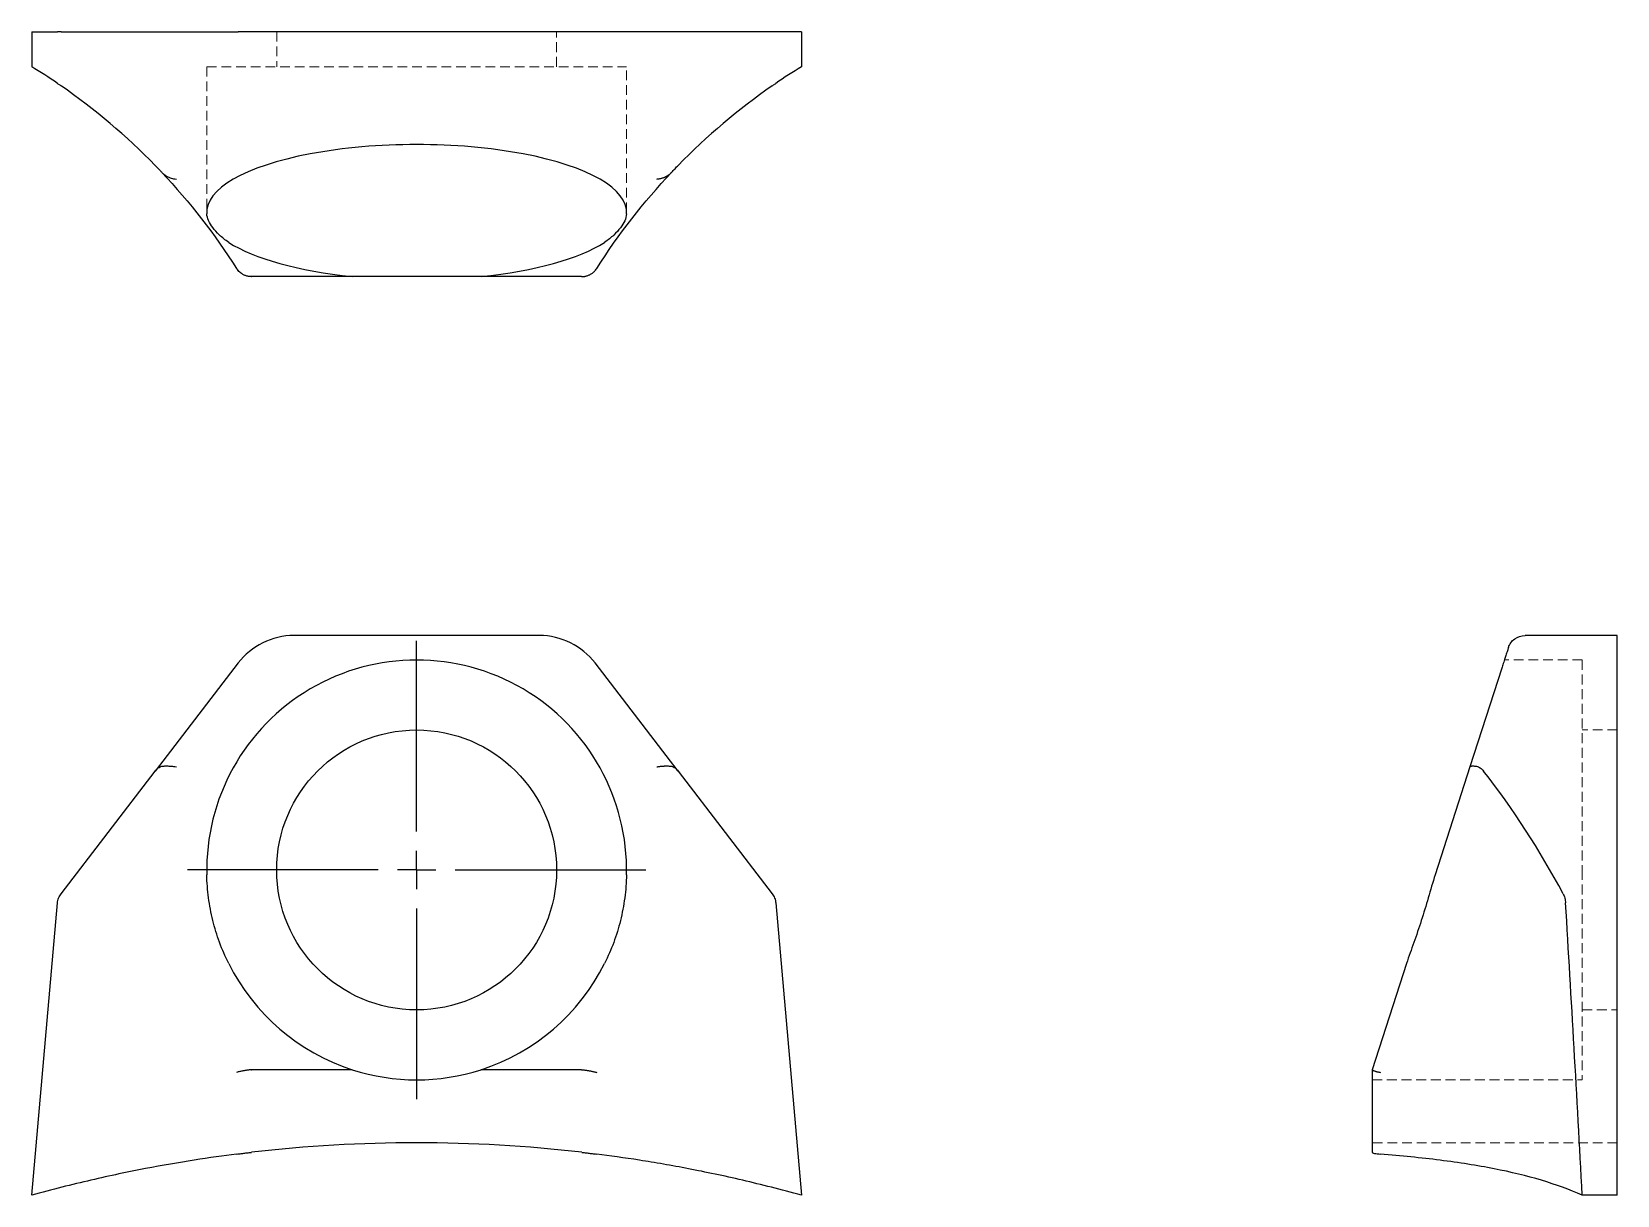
# Model space of a CAD drawing. Header units: millimetres. Extents: x 33 to 239, y 23 to 174.
import ezdxf

# ---------------------------------------------------------------- set-up
doc = ezdxf.new("R2010")
doc.units = ezdxf.units.MM
doc.linetypes.add('HIDDEN', pattern=[1.905, 1.27, -0.635])
doc.layers.add('10', color=7, linetype='Continuous')

# ---------------------------------------------------------------- blocks, each defined once
blk = doc.blocks.new('SW_CENTERMARKSYMBOL_0')
at = {"layer": '10', "color": 0}
for p, q in [((0, 5), (0, 29.77)), ((0, 0), (0, 2.5)), ((-5, 0), (-29.77, 0)), ((0, 0), (-2.5, 0)), ((0, 0), (0, -2.5)), ((0, 0), (2.5, 0)), ((5, 0), (29.77, 0)), ((0, -5), (0, -29.77))]:
    blk.add_line(p, q, dxfattribs=at)

msp = doc.modelspace()

# ---------------------------------------------------------------- linework, layer by layer
at = {"color": 7, "linetype": 'Continuous', "lineweight": 25}
for p, q in [((33, 173.96), (33, 169.41)), ((33, 173.96), (36.35, 173.96)), ((36.81, 173.96), (36.35, 173.96)), ((36.81, 173.96), (59.82, 173.96)), ((67.03, 173.96), (59.82, 173.96)), ((98.97, 173.96), (67.03, 173.96)), ((106.18, 173.96), (98.97, 173.96)), ((129.19, 173.96), (106.18, 173.96)), ((129.65, 173.96), (129.19, 173.96)), ((133, 173.96), (129.65, 173.96)), ((133, 173.96), (133, 169.41)), ((74.64, 142.14), (61.6, 142.14)), ((91.36, 142.14), (74.64, 142.14)), ((104.4, 142.14), (91.36, 142.14)), ((98.97, 95.52), (67.03, 95.52)), ((238.96, 95.52), (226.98, 95.52)), ((238.96, 91.96), (238.96, 95.52)), ((59.82, 91.96), (49.03, 77.89)), ((116.97, 77.89), (106.18, 91.96)), ((223.95, 91.27), (219.82, 78.45)), ((238.96, 61.95), (238.96, 91.96)), ((219.82, 78.45), (215.3, 64.43)), ((36.81, 61.95), (49.03, 77.89)), ((116.97, 77.89), (129.19, 61.95)), ((238.96, 60.77), (238.96, 61.95)), ((33, 22.79), (36.35, 60.77)), ((129.65, 60.77), (133, 22.79)), ((238.96, 22.79), (238.96, 60.77)), ((211.59, 52.91), (207.14, 39.1)), ((74.64, 39.1), (61.6, 39.1)), ((104.4, 39.1), (91.36, 39.1)), ((207.14, 39.1), (207.14, 28.37)), ((238.96, 22.79), (234.41, 22.79))]:
    msp.add_line(p, q, dxfattribs=at)
at = {"color": 7, "linetype": 'HIDDEN', "lineweight": 18}
for p, q in [((64.82, 173.96), (64.82, 169.41)), ((101.18, 169.41), (101.18, 173.96)), ((55.73, 169.41), (110.27, 169.41)), ((55.73, 169.41), (55.73, 150.51)), ((110.27, 150.51), (110.27, 169.41)), ((234.41, 92.34), (224.3, 92.34)), ((234.41, 92.34), (234.41, 65.06)), ((238.96, 83.24), (234.41, 83.24)), ((234.41, 65.06), (234.41, 37.79)), ((234.41, 46.88), (238.96, 46.88)), ((207.14, 37.79), (234.41, 37.79)), ((238.96, 29.61), (207.14, 29.61))]:
    msp.add_line(p, q, dxfattribs=at)
at = {"color": 7, "linetype": 'Continuous', "lineweight": 25}
msp.add_circle((83, 65.06), 18.18, dxfattribs=at)
for centre, radius, start, end in [((-10.41, 98.73), 82.95, 55.6847, 58.4427), ((176.41, 98.73), 82.95, 121.5573, 124.3153), ((-10.41, 98.73), 82.95, 44.2238, 55.299), ((176.41, 98.73), 82.95, 124.701, 135.7762), ((83, 65.06), 27.27, 358.672, 181.328), ((83, 65.06), 27.27, 206.4697, 252.1449), ((83, 65.06), 27.27, 287.8551, 333.5303), ((83, 65.06), 27.27, 252.1449, 287.8551), ((83, -157.13), 186.74, 83.3989, 96.6011)]:
    msp.add_arc(centre, radius, start, end, dxfattribs=at)
for centre, major_axis, ratio, start_param, end_param in [((83, 150.51), (27.27, 0), 0.322294, 6.260007, 9.447956), ((83, 150.51), (27.27, 0), 0.322294, 3.603577, 4.400759), ((83, 150.51), (27.27, 0), 0.322294, 5.024019, 5.821201), ((163.73, 0.35), (0, 108.2), 0.766667, 5.318036, 5.511334), ((163.73, -469.24), (0, 940.15), 0.088235, 5.263167, 5.311303)]:
    msp.add_ellipse(centre, major_axis=major_axis, ratio=ratio, start_param=start_param, end_param=end_param, dxfattribs=at)
for points, knots in [([(36.35, 167.24), (36.37, 167.23), (36.42, 167.19), (36.58, 167.08), (36.69, 167.01), (36.81, 166.93)], [0, 0, 0, 0, 0.5, 0.5, 1, 1, 1, 1]), ([(129.19, 166.93), (129.31, 167.01), (129.42, 167.08), (129.58, 167.19), (129.63, 167.23), (129.65, 167.24)], [0, 0, 0, 0, 0.5, 0.5, 1, 1, 1, 1]), ([(49.03, 156.58), (49.16, 156.46), (49.29, 156.32), (49.51, 156.09), (49.59, 156.01), (49.74, 155.85), (49.82, 155.76), (49.9, 155.67)], [0, 0, 0, 0, 0.5, 0.5, 0.75, 0.75, 1, 1, 1, 1]), ([(116.1, 155.67), (116.26, 155.85), (116.42, 156.01), (116.71, 156.32), (116.84, 156.46), (116.97, 156.58)], [0, 0, 0, 0, 0.5, 0.5, 1, 1, 1, 1]), ([(49.9, 155.67), (49.93, 155.64), (50, 155.58), (50.1, 155.49), (50.22, 155.39), (50.38, 155.28), (50.59, 155.15), (50.83, 155.04), (51.12, 154.93), (51.44, 154.85), (51.67, 154.83), (51.79, 154.82)], [0, 0, 0, 0, 0.060833, 0.123961, 0.189403, 0.288266, 0.401581, 0.529389, 0.671717, 0.828583, 1, 1, 1, 1]), ([(114.21, 154.82), (114.26, 154.83), (114.37, 154.83), (114.52, 154.86), (114.67, 154.88), (114.8, 154.92), (114.92, 154.95), (115.04, 154.99), (115.14, 155.03), (115.31, 155.1), (115.53, 155.22), (115.77, 155.38), (115.96, 155.53), (116.05, 155.63), (116.1, 155.67)], [0, 0, 0, 0, 0.078672, 0.152747, 0.222228, 0.287114, 0.347405, 0.403104, 0.454211, 0.500728, 0.662853, 0.810659, 0.907926, 1, 1, 1, 1]), ([(58.59, 146.59), (58.14, 146.88), (57.74, 147.21), (57.06, 147.87), (56.77, 148.2), (56.29, 148.82), (56.1, 149.12), (55.84, 149.7), (55.76, 149.98), (55.73, 150.3)], [0, 0, 0, 0, 0.25, 0.25, 0.5, 0.5, 0.75, 0.75, 1, 1, 1, 1]), ([(110.27, 150.3), (110.24, 149.98), (110.16, 149.69), (109.9, 149.11), (109.71, 148.81), (109.23, 148.19), (108.94, 147.86), (108.25, 147.21), (107.86, 146.88), (107.41, 146.59)], [0, 0, 0, 0, 0.25, 0.25, 0.5, 0.5, 0.75, 0.75, 1, 1, 1, 1]), ([(61.53, 142.14), (61.48, 142.14), (61.39, 142.14), (61.23, 142.16), (61.08, 142.18), (60.92, 142.22), (60.76, 142.27), (60.6, 142.34), (60.42, 142.43), (60.23, 142.55), (60.02, 142.71), (59.8, 142.93), (59.68, 143.1), (59.61, 143.19)], [0, 0, 0, 0, 0.063364, 0.129339, 0.197931, 0.269144, 0.342986, 0.419459, 0.498568, 0.599696, 0.71698, 0.850416, 1, 1, 1, 1]), ([(104.47, 142.14), (104.51, 142.14), (104.61, 142.14), (104.75, 142.16), (104.91, 142.18), (105.07, 142.22), (105.23, 142.28), (105.41, 142.35), (105.58, 142.44), (105.75, 142.54), (105.93, 142.67), (106.09, 142.82), (106.25, 143), (106.34, 143.13), (106.39, 143.19)], [0, 0, 0, 0, 0.059391, 0.123083, 0.191119, 0.263533, 0.340346, 0.421561, 0.507159, 0.597105, 0.691356, 0.789886, 0.892722, 1, 1, 1, 1]), ([(224.81, 93.94), (224.96, 94.4), (225.25, 94.8), (226.03, 95.36), (226.5, 95.52), (226.98, 95.52)], [0, 0, 0, 0, 0.5, 0.5, 1, 1, 1, 1]), ([(224.81, 93.94), (224.81, 93.94), (224.81, 93.94), (224.81, 93.92), (224.8, 93.9), (224.79, 93.85), (224.75, 93.75), (224.69, 93.55), (224.59, 93.25), (224.47, 92.88), (224.34, 92.48), (224.23, 92.12), (224.14, 91.83), (224.05, 91.57), (223.98, 91.37), (223.95, 91.27)], [0, 0, 0, 0, 0.037025, 0.078206, 0.123563, 0.161157, 0.247275, 0.38146, 0.495706, 0.607429, 0.746409, 0.826005, 0.872847, 0.940531, 1, 1, 1, 1]), ([(49.03, 77.89), (49.16, 78.05), (49.29, 78.2), (49.51, 78.36), (49.59, 78.41), (49.74, 78.49), (49.82, 78.51), (49.9, 78.53)], [0, 0, 0, 0, 0.5, 0.5, 0.75, 0.75, 1, 1, 1, 1]), ([(49.9, 78.53), (49.93, 78.53), (50, 78.54), (50.1, 78.55), (50.22, 78.56), (50.38, 78.57), (50.59, 78.57), (50.83, 78.56), (51.12, 78.54), (51.44, 78.51), (51.67, 78.47), (51.79, 78.45)], [0, 0, 0, 0, 0.060833, 0.123961, 0.189403, 0.288266, 0.401581, 0.529389, 0.671717, 0.828583, 1, 1, 1, 1]), ([(114.21, 78.45), (114.26, 78.46), (114.37, 78.48), (114.52, 78.5), (114.67, 78.52), (114.8, 78.53), (114.92, 78.54), (115.04, 78.55), (115.14, 78.56), (115.31, 78.57), (115.53, 78.57), (115.77, 78.56), (115.96, 78.55), (116.05, 78.53), (116.1, 78.53)], [0, 0, 0, 0, 0.078672, 0.152747, 0.222228, 0.287114, 0.347405, 0.403104, 0.454211, 0.500728, 0.662853, 0.810659, 0.907926, 1, 1, 1, 1]), ([(116.1, 78.53), (116.26, 78.5), (116.42, 78.42), (116.71, 78.2), (116.84, 78.05), (116.97, 77.89)], [0, 0, 0, 0, 0.5, 0.5, 1, 1, 1, 1]), ([(219.82, 78.45), (219.83, 78.46), (219.83, 78.48), (219.86, 78.5), (219.88, 78.52), (219.92, 78.53), (219.95, 78.54), (219.99, 78.55), (220.03, 78.56), (220.1, 78.57), (220.22, 78.57), (220.38, 78.56), (220.53, 78.55), (220.63, 78.53), (220.67, 78.53)], [0, 0, 0, 0, 0.078672, 0.152747, 0.222228, 0.287114, 0.347405, 0.403104, 0.454211, 0.500728, 0.662853, 0.810659, 0.907926, 1, 1, 1, 1]), ([(220.67, 78.53), (220.85, 78.5), (221.01, 78.42), (221.32, 78.2), (221.46, 78.05), (221.58, 77.89)], [0, 0, 0, 0, 0.5, 0.5, 1, 1, 1, 1]), ([(58.59, 52.91), (58.14, 53.81), (57.74, 54.72), (57.06, 56.59), (56.77, 57.54), (56.29, 59.47), (56.1, 60.45), (55.84, 62.43), (55.76, 63.43), (55.73, 64.43)], [0, 0, 0, 0, 0.25, 0.25, 0.5, 0.5, 0.75, 0.75, 1, 1, 1, 1]), ([(110.27, 64.43), (110.24, 63.43), (110.16, 62.43), (109.9, 60.44), (109.71, 59.45), (109.23, 57.51), (108.94, 56.57), (108.25, 54.72), (107.86, 53.81), (107.41, 52.91)], [0, 0, 0, 0, 0.25, 0.25, 0.5, 0.5, 0.75, 0.75, 1, 1, 1, 1]), ([(215.3, 64.43), (214.98, 63.43), (214.69, 62.43), (214.11, 60.44), (213.81, 59.45), (213.19, 57.51), (212.86, 56.57), (212.21, 54.72), (211.88, 53.81), (211.59, 52.91)], [0, 0, 0, 0, 0.25, 0.25, 0.5, 0.5, 0.75, 0.75, 1, 1, 1, 1]), ([(36.35, 60.77), (36.37, 60.99), (36.42, 61.2), (36.58, 61.6), (36.69, 61.79), (36.81, 61.95)], [0, 0, 0, 0, 0.5, 0.5, 1, 1, 1, 1]), ([(129.19, 61.95), (129.31, 61.79), (129.42, 61.61), (129.58, 61.2), (129.63, 60.99), (129.65, 60.77)], [0, 0, 0, 0, 0.5, 0.5, 1, 1, 1, 1]), ([(231.93, 61.95), (232.01, 61.79), (232.08, 61.61), (232.19, 61.2), (232.23, 60.99), (232.24, 60.77)], [0, 0, 0, 0, 0.5, 0.5, 1, 1, 1, 1]), ([(61.53, 39.1), (61.48, 39.09), (61.39, 39.08), (61.23, 39.07), (61.08, 39.05), (60.92, 39.03), (60.76, 39), (60.6, 38.98), (60.42, 38.94), (60.23, 38.91), (60.02, 38.86), (59.8, 38.81), (59.68, 38.77), (59.61, 38.75)], [0, 0, 0, 0, 0.063364, 0.129339, 0.197931, 0.269144, 0.342986, 0.419459, 0.498568, 0.599696, 0.71698, 0.850416, 1, 1, 1, 1]), ([(104.47, 39.1), (104.51, 39.1), (104.61, 39.09), (104.75, 39.07), (104.91, 39.05), (105.07, 39.03), (105.23, 39.01), (105.41, 38.98), (105.58, 38.95), (105.75, 38.91), (105.93, 38.87), (106.09, 38.83), (106.25, 38.79), (106.34, 38.76), (106.39, 38.75)], [0, 0, 0, 0, 0.059391, 0.123083, 0.191119, 0.263533, 0.340346, 0.421561, 0.507159, 0.597105, 0.691356, 0.789886, 0.892722, 1, 1, 1, 1]), ([(207.14, 39.1), (207.14, 39.1), (207.14, 39.09), (207.16, 39.07), (207.18, 39.05), (207.22, 39.03), (207.28, 39.01), (207.35, 38.98), (207.44, 38.95), (207.54, 38.91), (207.67, 38.87), (207.82, 38.83), (208, 38.79), (208.13, 38.76), (208.19, 38.75)], [0, 0, 0, 0, 0.059391, 0.123083, 0.191119, 0.263533, 0.340346, 0.421561, 0.507159, 0.597105, 0.691356, 0.789886, 0.892722, 1, 1, 1, 1]), ([(59.61, 28.14), (57.9, 27.92), (56.06, 27.66), (52.11, 27.05), (50, 26.68), (46.65, 26.04), (45.5, 25.81), (43.15, 25.31), (41.93, 25.04), (38.22, 24.18), (35.65, 23.53), (33, 22.79)], [0, 0, 0, 0, 0.25, 0.25, 0.5, 0.5, 0.625, 0.625, 0.75, 0.75, 1, 1, 1, 1]), ([(59.61, 28.14), (59.72, 28.15), (59.84, 28.17), (60.12, 28.2), (60.27, 28.22), (60.61, 28.26), (60.78, 28.28), (61.15, 28.33), (61.34, 28.35), (61.53, 28.37)], [0, 0, 0, 0, 0.25, 0.25, 0.5, 0.5, 0.75, 0.75, 1, 1, 1, 1]), ([(104.47, 28.37), (104.66, 28.35), (104.85, 28.33), (105.21, 28.28), (105.39, 28.26), (105.73, 28.22), (105.88, 28.2), (106.16, 28.17), (106.28, 28.15), (106.39, 28.14)], [0, 0, 0, 0, 0.25, 0.25, 0.5, 0.5, 0.75, 0.75, 1, 1, 1, 1]), ([(133, 22.79), (130.35, 23.53), (127.8, 24.17), (122.9, 25.31), (120.56, 25.81), (117.21, 26.45), (116.12, 26.65), (113.99, 27.02), (112.95, 27.19), (109.95, 27.66), (108.1, 27.92), (106.39, 28.14)], [0, 0, 0, 0, 0.25, 0.25, 0.5, 0.5, 0.625, 0.625, 0.75, 0.75, 1, 1, 1, 1]), ([(207.14, 28.37), (207.14, 28.35), (207.16, 28.33), (207.26, 28.28), (207.33, 28.26), (207.51, 28.22), (207.63, 28.2), (207.89, 28.17), (208.03, 28.15), (208.19, 28.14)], [0, 0, 0, 0, 0.25, 0.25, 0.5, 0.5, 0.75, 0.75, 1, 1, 1, 1]), ([(234.41, 22.79), (232.78, 23.53), (231.01, 24.17), (227.19, 25.31), (225.14, 25.81), (221.85, 26.45), (220.72, 26.65), (218.38, 27.02), (217.18, 27.19), (213.47, 27.66), (210.89, 27.92), (208.19, 28.14)], [0, 0, 0, 0, 0.25, 0.25, 0.5, 0.5, 0.625, 0.625, 0.75, 0.75, 1, 1, 1, 1])]:
    msp.add_open_spline(points, degree=3, knots=knots, dxfattribs=at)
for points in [[(49.9, 155.67), (53.53, 151.84), (56.78, 147.65), (59.61, 143.19)], [(106.39, 143.19), (109.22, 147.65), (112.47, 151.84), (116.1, 155.67)], [(61.53, 142.14), (61.56, 142.14), (61.58, 142.14), (61.6, 142.14)], [(104.4, 142.14), (104.42, 142.14), (104.44, 142.14), (104.47, 142.14)], [(67.03, 95.52), (64.25, 95.52), (61.51, 94.16), (59.82, 91.96)], [(106.18, 91.96), (104.49, 94.16), (101.75, 95.52), (98.97, 95.52)], [(61.53, 39.1), (61.56, 39.1), (61.58, 39.1), (61.6, 39.1)], [(104.4, 39.1), (104.42, 39.1), (104.44, 39.1), (104.47, 39.1)]]:
    msp.add_open_spline(points, degree=3, dxfattribs=at)

# ---------------------------------------------------------------- block references
at = {"layer": '10'}
msp.add_blockref('SW_CENTERMARKSYMBOL_0', (83, 65.06), dxfattribs=at)

doc.saveas('drawing.dxf')
